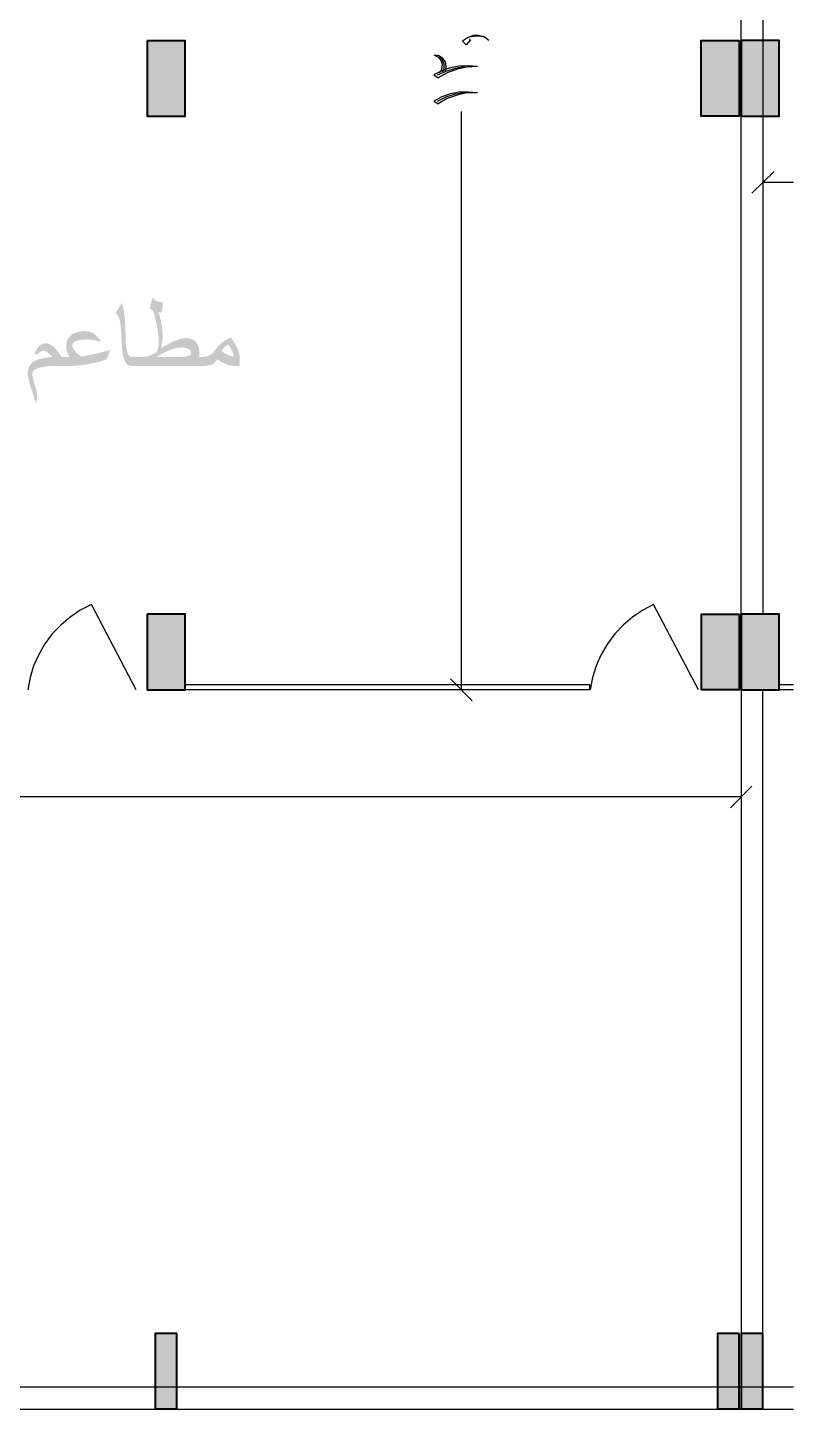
# Model space of a CAD drawing. Header units: metres. Extents: x -24.2 to 51.5, y -28.6 to 30.1.
# Drawn here: x 44.42 to 51.5, y -0.2 to 12.57 of the extents above; entities that cross this region are included whole.
import ezdxf

# ---------------------------------------------------------------- set-up
doc = ezdxf.new("R2010")
doc.units = ezdxf.units.M
for name, color, linetype in [('UF-BLACK', 250, 'Continuous'), ('UF-CYAN', 4, 'Continuous'), ('UF-DIMS', 250, 'Continuous'), ('UF-RED', 1, 'Continuous'), ('UF-SOLID-BLACK', 250, 'Continuous'), ('UF-TEXT-PDF', 6, 'Continuous')]:
    doc.layers.add(name, color=color, linetype=linetype)

msp = doc.modelspace()

# ---------------------------------------------------------------- hatches: boundary and pattern name
at = {"layer": 'UF-SOLID-BLACK', "true_color": 0x000000}
h = msp.add_hatch(color=250, dxfattribs=at)
h.dxf.hatch_style = 1
h.paths.add_polyline_path([(45.524, 11.751), (45.524, 12.453), (45.878, 12.453), (45.878, 11.751)])
h = msp.add_hatch(color=250, dxfattribs=at)
h.dxf.hatch_style = 1
h.paths.add_polyline_path([(50.647, 11.751), (50.647, 12.457), (51.002, 12.457), (51.002, 11.751)])
h = msp.add_hatch(color=250, dxfattribs=at)
h.dxf.hatch_style = 1
h.paths.add_polyline_path([(51.018, 11.751), (51.018, 12.457), (51.373, 12.457), (51.373, 11.751)])
h = msp.add_hatch(color=250, dxfattribs=at)
h.dxf.hatch_style = 1
h.paths.add_polyline_path([(45.524, 6.449), (45.524, 7.154), (45.878, 7.154), (45.878, 6.449)])
h = msp.add_hatch(color=250, dxfattribs=at)
h.dxf.hatch_style = 1
h.paths.add_polyline_path([(50.651, 6.449), (50.651, 7.154), (51.002, 7.154), (51.002, 6.449)])
h = msp.add_hatch(color=250, dxfattribs=at)
h.dxf.hatch_style = 1
h.paths.add_polyline_path([(51.018, 6.449), (51.018, 7.154), (51.373, 7.154), (51.373, 6.449)])
h = msp.add_hatch(color=250, dxfattribs=at)
h.dxf.hatch_style = 1
h.paths.add_polyline_path([(45.599, -0.198), (45.599, 0.504), (45.803, 0.504), (45.803, -0.198)])
h = msp.add_hatch(color=250, dxfattribs=at)
h.dxf.hatch_style = 1
h.paths.add_polyline_path([(50.798, -0.198), (50.798, 0.504), (51.002, 0.504), (51.002, -0.198)])
h = msp.add_hatch(color=250, dxfattribs=at)
h.dxf.hatch_style = 1
h.paths.add_polyline_path([(51.018, -0.198), (51.018, 0.504), (51.221, 0.504), (51.221, -0.198)])
at = {"layer": 'UF-TEXT-PDF', "true_color": 0xff00ff}
for points in [[(45.448, 9.444), (45.381, 9.444), (45.372, 9.444), (45.364, 9.446), (45.356, 9.448), (45.348, 9.452), (45.341, 9.457), (45.335, 9.463), (45.329, 9.47), (45.325, 9.476), (45.321, 9.483), (45.318, 9.49), (45.314, 9.498), (45.311, 9.507), (45.308, 9.517), (45.306, 9.527), (45.303, 9.538), (45.302, 9.546), (45.3, 9.554), (45.299, 9.562), (45.298, 9.57), (45.297, 9.579), (45.295, 9.588), (45.294, 9.598), (45.293, 9.608), (45.292, 9.618), (45.291, 9.628), (45.29, 9.638), (45.29, 9.649), (45.289, 9.658), (45.289, 9.667), (45.288, 9.676), (45.288, 9.686), (45.287, 9.695), (45.287, 9.704), (45.286, 9.713), (45.286, 9.722), (45.285, 9.732), (45.285, 9.741), (45.284, 9.75), (45.284, 9.76), (45.283, 9.772), (45.282, 9.784), (45.281, 9.795), (45.281, 9.805), (45.28, 9.814), (45.279, 9.823), (45.278, 9.832), (45.277, 9.839), (45.276, 9.846), (45.274, 9.855), (45.272, 9.864), (45.27, 9.873), (45.267, 9.88), (45.265, 9.887), (45.262, 9.894), (45.258, 9.901), (45.254, 9.908), (45.249, 9.915), (45.244, 9.922), (45.239, 9.928), (45.233, 9.934), (45.292, 10.026), (45.294, 10.018), (45.297, 10.01), (45.299, 10.001), (45.301, 9.992), (45.303, 9.983), (45.305, 9.973), (45.307, 9.964), (45.309, 9.954), (45.311, 9.944), (45.313, 9.933), (45.314, 9.923), (45.315, 9.912), (45.317, 9.901), (45.318, 9.89), (45.318, 9.885), (45.319, 9.88), (45.319, 9.875), (45.319, 9.869), (45.32, 9.863), (45.32, 9.856), (45.321, 9.849), (45.321, 9.842), (45.321, 9.833), (45.322, 9.825), (45.322, 9.816), (45.323, 9.806), (45.323, 9.796), (45.323, 9.786), (45.324, 9.775), (45.324, 9.763), (45.325, 9.752), (45.325, 9.739), (45.325, 9.726), (45.326, 9.713), (45.326, 9.699), (45.327, 9.685), (45.327, 9.67), (45.327, 9.655), (45.329, 9.641), (45.33, 9.629), (45.332, 9.617), (45.334, 9.605), (45.336, 9.595), (45.338, 9.586), (45.34, 9.577), (45.342, 9.569), (45.345, 9.562), (45.347, 9.556), (45.349, 9.551), (45.352, 9.547), (45.359, 9.538), (45.366, 9.532), (45.374, 9.528), (45.381, 9.527), (45.448, 9.527)], [(45.185, 9.592), (45.152, 9.506), (45.144, 9.503), (45.136, 9.5), (45.127, 9.497), (45.119, 9.494), (45.11, 9.492), (45.102, 9.489), (45.093, 9.486), (45.084, 9.484), (45.074, 9.481), (45.065, 9.479), (45.056, 9.477), (45.046, 9.474), (45.036, 9.472), (45.026, 9.47), (45.016, 9.468), (45.006, 9.465), (44.996, 9.463), (44.985, 9.461), (44.975, 9.459), (44.965, 9.458), (44.954, 9.456), (44.944, 9.454), (44.934, 9.453), (44.924, 9.451), (44.914, 9.45), (44.904, 9.449), (44.894, 9.448), (44.885, 9.447), (44.875, 9.446), (44.866, 9.446), (44.856, 9.445), (44.847, 9.444), (44.838, 9.444), (44.829, 9.444), (44.82, 9.444), (44.811, 9.444), (44.692, 9.444), (44.692, 9.527), (44.807, 9.527), (44.802, 9.534), (44.798, 9.542), (44.794, 9.55), (44.791, 9.559), (44.787, 9.568), (44.784, 9.577), (44.782, 9.587), (44.78, 9.596), (44.778, 9.605), (44.777, 9.614), (44.776, 9.623), (44.776, 9.632), (44.776, 9.642), (44.777, 9.651), (44.779, 9.659), (44.781, 9.668), (44.784, 9.676), (44.787, 9.684), (44.792, 9.692), (44.797, 9.699), (44.802, 9.707), (44.808, 9.714), (44.815, 9.72), (44.823, 9.727), (44.83, 9.732), (44.837, 9.737), (44.844, 9.741), (44.852, 9.746), (44.86, 9.749), (44.868, 9.753), (44.876, 9.755), (44.885, 9.758), (44.894, 9.76), (44.904, 9.762), (44.913, 9.763), (44.923, 9.764), (44.933, 9.765), (44.944, 9.765), (44.954, 9.765), (44.964, 9.764), (44.974, 9.763), (44.984, 9.761), (44.993, 9.759), (45.002, 9.756), (45.01, 9.753), (45.018, 9.75), (45.026, 9.746), (45.033, 9.741), (45.04, 9.736), (45.044, 9.733), (45.049, 9.729), (45.054, 9.725), (45.059, 9.719), (45.065, 9.712), (45.072, 9.705), (45.079, 9.697), (45.087, 9.688), (45.095, 9.678), (45.086, 9.67), (45.077, 9.672), (45.068, 9.674), (45.059, 9.677), (45.051, 9.678), (45.043, 9.68), (45.035, 9.682), (45.027, 9.683), (45.018, 9.685), (45.009, 9.686), (45, 9.687), (44.991, 9.687), (44.982, 9.688), (44.973, 9.688), (44.961, 9.688), (44.95, 9.687), (44.939, 9.687), (44.929, 9.686), (44.919, 9.685), (44.909, 9.683), (44.9, 9.682), (44.892, 9.68), (44.884, 9.678), (44.877, 9.676), (44.869, 9.673), (44.86, 9.669), (44.851, 9.664), (44.844, 9.659), (44.839, 9.654), (44.835, 9.648), (44.833, 9.641), (44.832, 9.635), (44.833, 9.627), (44.835, 9.619), (44.838, 9.61), (44.843, 9.601), (44.848, 9.592), (44.856, 9.583), (44.861, 9.576), (44.867, 9.57), (44.873, 9.564), (44.879, 9.558), (44.886, 9.552), (44.893, 9.547), (44.901, 9.542), (44.908, 9.536), (44.916, 9.531), (44.927, 9.533), (44.938, 9.535), (44.949, 9.536), (44.959, 9.538), (44.969, 9.54), (44.978, 9.541), (44.988, 9.543), (44.997, 9.545), (45.005, 9.546), (45.014, 9.548), (45.022, 9.55), (45.03, 9.551), (45.037, 9.553), (45.045, 9.554), (45.052, 9.556), (45.059, 9.558), (45.066, 9.56), (45.074, 9.562), (45.083, 9.564), (45.091, 9.566), (45.1, 9.568), (45.11, 9.571), (45.119, 9.573), (45.129, 9.576), (45.14, 9.579), (45.151, 9.582), (45.162, 9.585), (45.173, 9.589)], [(44.733, 9.444), (44.677, 9.444), (44.665, 9.443), (44.654, 9.443), (44.644, 9.443), (44.633, 9.442), (44.623, 9.442), (44.612, 9.441), (44.602, 9.44), (44.593, 9.439), (44.583, 9.437), (44.574, 9.436), (44.565, 9.434), (44.556, 9.433), (44.547, 9.431), (44.538, 9.429), (44.525, 9.425), (44.514, 9.421), (44.503, 9.417), (44.494, 9.413), (44.486, 9.408), (44.479, 9.404), (44.473, 9.398), (44.469, 9.393), (44.466, 9.387), (44.464, 9.381), (44.463, 9.375), (44.464, 9.366), (44.464, 9.357), (44.465, 9.347), (44.467, 9.338), (44.469, 9.328), (44.471, 9.318), (44.474, 9.308), (44.477, 9.299), (44.48, 9.29), (44.482, 9.281), (44.485, 9.272), (44.488, 9.263), (44.491, 9.254), (44.493, 9.244), (44.496, 9.235), (44.499, 9.225), (44.502, 9.215), (44.504, 9.205), (44.505, 9.195), (44.506, 9.186), (44.507, 9.177), (44.507, 9.168), (44.507, 9.159), (44.507, 9.151), (44.506, 9.143), (44.505, 9.135), (44.503, 9.127), (44.501, 9.118), (44.498, 9.108), (44.495, 9.096), (44.493, 9.105), (44.49, 9.114), (44.487, 9.123), (44.484, 9.132), (44.482, 9.14), (44.479, 9.149), (44.476, 9.158), (44.474, 9.167), (44.471, 9.176), (44.467, 9.188), (44.464, 9.2), (44.46, 9.211), (44.457, 9.222), (44.454, 9.232), (44.451, 9.242), (44.448, 9.251), (44.446, 9.26), (44.443, 9.268), (44.441, 9.276), (44.439, 9.283), (44.437, 9.29), (44.433, 9.304), (44.43, 9.317), (44.427, 9.329), (44.424, 9.339), (44.422, 9.347), (44.421, 9.354), (44.42, 9.359), (44.42, 9.363), (44.42, 9.374), (44.421, 9.385), (44.422, 9.394), (44.423, 9.404), (44.425, 9.413), (44.428, 9.421), (44.43, 9.429), (44.434, 9.437), (44.437, 9.444), (44.441, 9.451), (44.446, 9.457), (44.451, 9.463), (44.457, 9.469), (44.463, 9.475), (44.47, 9.48), (44.478, 9.486), (44.486, 9.49), (44.495, 9.495), (44.504, 9.499), (44.514, 9.502), (44.524, 9.506), (44.531, 9.507), (44.538, 9.509), (44.546, 9.511), (44.554, 9.513), (44.563, 9.514), (44.572, 9.516), (44.581, 9.518), (44.592, 9.519), (44.602, 9.521), (44.614, 9.522), (44.625, 9.524), (44.638, 9.525), (44.65, 9.527), (44.641, 9.536), (44.633, 9.544), (44.626, 9.551), (44.62, 9.556), (44.616, 9.56), (44.613, 9.563), (44.605, 9.569), (44.597, 9.573), (44.589, 9.577), (44.581, 9.58), (44.572, 9.581), (44.564, 9.582), (44.556, 9.581), (44.549, 9.58), (44.541, 9.577), (44.534, 9.572), (44.528, 9.568), (44.521, 9.562), (44.514, 9.555), (44.506, 9.547), (44.484, 9.56), (44.489, 9.57), (44.493, 9.579), (44.497, 9.588), (44.502, 9.596), (44.507, 9.604), (44.512, 9.611), (44.517, 9.617), (44.524, 9.625), (44.531, 9.631), (44.538, 9.637), (44.546, 9.642), (44.554, 9.645), (44.562, 9.649), (44.57, 9.651), (44.579, 9.652), (44.588, 9.652), (44.596, 9.652), (44.605, 9.651), (44.613, 9.648), (44.622, 9.645), (44.63, 9.641), (44.639, 9.636), (44.647, 9.631), (44.653, 9.626), (44.659, 9.621), (44.665, 9.615), (44.672, 9.609), (44.678, 9.602), (44.684, 9.595), (44.69, 9.588), (44.697, 9.58), (44.7, 9.575), (44.705, 9.569), (44.709, 9.562), (44.715, 9.555), (44.72, 9.546), (44.727, 9.537), (44.733, 9.527)]]:
    msp.add_hatch(color=6, dxfattribs=at).paths.add_polyline_path(points)
h = msp.add_hatch(color=6, dxfattribs=at)
h.paths.add_polyline_path([(46.007, 9.444), (45.405, 9.444), (45.405, 9.527), (45.478, 9.527), (45.488, 9.527), (45.497, 9.528), (45.505, 9.529), (45.514, 9.53), (45.522, 9.531), (45.531, 9.533), (45.539, 9.536), (45.546, 9.538), (45.554, 9.541), (45.561, 9.544), (45.569, 9.548), (45.578, 9.552), (45.586, 9.556), (45.595, 9.561), (45.603, 9.566), (45.612, 9.571), (45.616, 9.58), (45.619, 9.588), (45.621, 9.597), (45.624, 9.607), (45.626, 9.616), (45.628, 9.626), (45.63, 9.635), (45.631, 9.644), (45.631, 9.654), (45.631, 9.663), (45.631, 9.671), (45.631, 9.68), (45.631, 9.689), (45.63, 9.698), (45.63, 9.707), (45.629, 9.716), (45.628, 9.726), (45.627, 9.735), (45.626, 9.745), (45.625, 9.755), (45.623, 9.765), (45.622, 9.775), (45.621, 9.783), (45.619, 9.792), (45.617, 9.8), (45.616, 9.81), (45.614, 9.819), (45.612, 9.828), (45.61, 9.838), (45.608, 9.848), (45.605, 9.859), (45.603, 9.869), (45.6, 9.88), (45.598, 9.888), (45.596, 9.897), (45.594, 9.906), (45.592, 9.915), (45.589, 9.925), (45.586, 9.935), (45.583, 9.946), (45.58, 9.957), (45.551, 9.972), (45.552, 9.981), (45.553, 9.99), (45.555, 10), (45.557, 10.009), (45.559, 10.018), (45.561, 10.027), (45.563, 10.036), (45.565, 10.044), (45.568, 10.053), (45.571, 10.062), (45.575, 10.07), (45.578, 10.078), (45.582, 10.071), (45.586, 10.065), (45.591, 10.058), (45.597, 10.053), (45.605, 10.048), (45.613, 10.044), (45.621, 10.04), (45.63, 10.038), (45.639, 10.035), (45.649, 10.033), (45.659, 10.031), (45.671, 10.03), (45.669, 10.017), (45.668, 10.005), (45.667, 9.995), (45.666, 9.986), (45.665, 9.978), (45.664, 9.972), (45.663, 9.968), (45.662, 9.961), (45.66, 9.953), (45.657, 9.944), (45.654, 9.935), (45.651, 9.936), (45.645, 9.937), (45.637, 9.94), (45.63, 9.941), (45.633, 9.932), (45.636, 9.923), (45.638, 9.913), (45.641, 9.904), (45.643, 9.895), (45.646, 9.885), (45.648, 9.875), (45.65, 9.866), (45.652, 9.856), (45.654, 9.847), (45.656, 9.837), (45.658, 9.827), (45.66, 9.816), (45.662, 9.804), (45.663, 9.794), (45.665, 9.783), (45.666, 9.773), (45.667, 9.763), (45.668, 9.754), (45.668, 9.745), (45.669, 9.737), (45.669, 9.728), (45.669, 9.72), (45.668, 9.711), (45.668, 9.702), (45.667, 9.693), (45.666, 9.683), (45.665, 9.673), (45.664, 9.663), (45.662, 9.653), (45.661, 9.647), (45.659, 9.639), (45.658, 9.63), (45.656, 9.619), (45.653, 9.608), (45.666, 9.615), (45.678, 9.622), (45.689, 9.628), (45.699, 9.634), (45.709, 9.639), (45.718, 9.644), (45.726, 9.649), (45.733, 9.653), (45.74, 9.656), (45.746, 9.66), (45.752, 9.662), (45.756, 9.665), (45.76, 9.667), (45.771, 9.672), (45.781, 9.676), (45.792, 9.68), (45.802, 9.684), (45.812, 9.687), (45.821, 9.69), (45.83, 9.693), (45.84, 9.695), (45.848, 9.697), (45.857, 9.698), (45.865, 9.699), (45.873, 9.7), (45.881, 9.7), (45.892, 9.7), (45.902, 9.699), (45.912, 9.698), (45.921, 9.696), (45.929, 9.694), (45.938, 9.691), (45.945, 9.687), (45.953, 9.683), (45.96, 9.679), (45.966, 9.674), (45.972, 9.668), (45.978, 9.662), (45.983, 9.656), (45.987, 9.649), (45.991, 9.641), (45.995, 9.634), (45.998, 9.625), (46.001, 9.616), (46.003, 9.607), (46.005, 9.597), (46.006, 9.587), (46.007, 9.576), (46.007, 9.564)])
h.paths.add_polyline_path([(45.931, 9.563), (45.93, 9.573), (45.927, 9.581), (45.922, 9.589), (45.915, 9.595), (45.906, 9.601), (45.9, 9.604), (45.893, 9.606), (45.885, 9.608), (45.876, 9.61), (45.867, 9.612), (45.857, 9.613), (45.846, 9.613), (45.835, 9.613), (45.827, 9.613), (45.819, 9.613), (45.81, 9.612), (45.802, 9.61), (45.793, 9.609), (45.784, 9.607), (45.774, 9.604), (45.764, 9.601), (45.754, 9.598), (45.746, 9.595), (45.738, 9.592), (45.729, 9.589), (45.72, 9.585), (45.712, 9.581), (45.703, 9.577), (45.694, 9.573), (45.685, 9.568), (45.675, 9.563), (45.668, 9.559), (45.66, 9.555), (45.652, 9.551), (45.644, 9.546), (45.636, 9.541), (45.628, 9.537), (45.62, 9.532), (45.611, 9.527), (45.819, 9.527), (45.834, 9.527), (45.849, 9.527), (45.862, 9.528), (45.874, 9.53), (45.885, 9.531), (45.895, 9.533), (45.903, 9.536), (45.911, 9.539), (45.917, 9.542), (45.922, 9.545), (45.926, 9.549), (45.929, 9.554), (45.931, 9.558)])
h = msp.add_hatch(color=6, dxfattribs=at)
h.paths.add_polyline_path([(46.38, 9.444), (46.331, 9.444), (46.323, 9.444), (46.314, 9.444), (46.306, 9.446), (46.297, 9.447), (46.288, 9.449), (46.278, 9.452), (46.269, 9.454), (46.259, 9.458), (46.25, 9.461), (46.241, 9.465), (46.232, 9.469), (46.224, 9.473), (46.215, 9.478), (46.207, 9.482), (46.199, 9.487), (46.192, 9.492), (46.184, 9.498), (46.177, 9.504), (46.17, 9.495), (46.163, 9.488), (46.156, 9.481), (46.149, 9.475), (46.142, 9.469), (46.135, 9.465), (46.128, 9.46), (46.121, 9.457), (46.114, 9.454), (46.107, 9.451), (46.099, 9.449), (46.09, 9.448), (46.08, 9.446), (46.07, 9.445), (46.06, 9.444), (46.049, 9.444), (46.037, 9.444), (45.962, 9.444), (45.962, 9.527), (46.035, 9.527), (46.045, 9.527), (46.054, 9.528), (46.063, 9.529), (46.072, 9.531), (46.08, 9.533), (46.089, 9.536), (46.097, 9.54), (46.105, 9.544), (46.112, 9.548), (46.12, 9.554), (46.127, 9.559), (46.134, 9.566), (46.141, 9.573), (46.147, 9.58), (46.154, 9.588), (46.16, 9.597), (46.165, 9.604), (46.171, 9.612), (46.177, 9.619), (46.183, 9.626), (46.189, 9.633), (46.196, 9.639), (46.203, 9.646), (46.209, 9.652), (46.217, 9.658), (46.224, 9.664), (46.232, 9.67), (46.241, 9.676), (46.25, 9.682), (46.259, 9.688), (46.268, 9.692), (46.277, 9.696), (46.285, 9.7), (46.294, 9.703), (46.302, 9.705), (46.308, 9.696), (46.313, 9.687), (46.319, 9.678), (46.324, 9.67), (46.329, 9.661), (46.334, 9.653), (46.338, 9.645), (46.343, 9.637), (46.347, 9.63), (46.351, 9.622), (46.354, 9.615), (46.359, 9.604), (46.364, 9.594), (46.368, 9.584), (46.371, 9.575), (46.374, 9.566), (46.376, 9.557), (46.378, 9.549), (46.379, 9.541), (46.38, 9.534), (46.38, 9.527)])
h.paths.add_polyline_path([(46.326, 9.537), (46.323, 9.547), (46.321, 9.556), (46.318, 9.565), (46.314, 9.574), (46.311, 9.583), (46.306, 9.592), (46.303, 9.599), (46.298, 9.607), (46.294, 9.615), (46.289, 9.622), (46.283, 9.63), (46.277, 9.638), (46.269, 9.635), (46.26, 9.632), (46.253, 9.628), (46.245, 9.623), (46.239, 9.617), (46.234, 9.612), (46.23, 9.606), (46.225, 9.6), (46.22, 9.592), (46.214, 9.583), (46.22, 9.577), (46.227, 9.571), (46.235, 9.565), (46.243, 9.56), (46.252, 9.554), (46.262, 9.549), (46.271, 9.545), (46.28, 9.542), (46.288, 9.539), (46.297, 9.536), (46.305, 9.534), (46.313, 9.532), (46.321, 9.531)])

# ---------------------------------------------------------------- linework, layer by layer
at = {"layer": 'UF-BLACK', "lineweight": 25, "true_color": 0x000000}
for p, q in [((51.018, 7.15), (51.018, 18.103)), ((51.321, 11.241), (51.117, 11.042)), ((51.217, 11.141), (51.5, 11.141))]:
    msp.add_line(p, q, dxfattribs=at)
for points in [[(51.217, 18.103), (51.217, 12.453), (51.217, 11.751), (51.217, 7.15)], [(48.578, 12.21), (48.494, 12.218), (48.41, 12.214), (48.33, 12.198), (48.251, 12.17), (48.175, 12.134), (48.215, 12.106)], [(48.578, 11.967), (48.494, 11.975), (48.41, 11.975), (48.33, 11.959), (48.251, 11.931), (48.175, 11.891), (48.215, 11.867)]]:
    msp.add_lwpolyline(points, dxfattribs=at)
at = {"layer": 'UF-CYAN', "lineweight": 25, "true_color": 0x00ffff}
for p, q in [((45.424, 6.449), (45.009, 7.238)), ((50.623, 6.449), (50.208, 7.238)), ((49.618, 6.449), (49.618, 6.5)), ((51.018, 6.449), (51.018, 0.5)), ((51.217, 0.5), (51.217, 6.449)), ((51.5, 0.002), (35.261, 0.002)), ((51.5, -0.202), (35.261, -0.202))]:
    msp.add_line(p, q, dxfattribs=at)
for points in [[(45.009, 7.238), (44.906, 7.186), (44.814, 7.122), (44.726, 7.047), (44.647, 6.967), (44.579, 6.875), (44.523, 6.776), (44.475, 6.672), (44.443, 6.564), (44.423, 6.449)], [(50.208, 7.238), (50.109, 7.186), (50.013, 7.122), (49.925, 7.047), (49.85, 6.967), (49.782, 6.875), (49.722, 6.776), (49.678, 6.672), (49.642, 6.564), (49.622, 6.449)], [(49.618, 6.449), (45.875, 6.449), (45.875, 6.5), (49.614, 6.5)], [(51.5, 6.449), (51.369, 6.449), (51.369, 6.5), (51.5, 6.5)]]:
    msp.add_lwpolyline(points, dxfattribs=at)
at = {"layer": 'UF-DIMS', "lineweight": 25, "true_color": 0x000000}
for p, q in [((48.43, 6.449), (48.43, 11.795)), ((48.33, 6.552), (48.53, 6.349)), ((50.918, 5.36), (51.117, 5.56)), ((51.018, 5.46), (38.742, 5.46))]:
    msp.add_line(p, q, dxfattribs=at)
for points in [[(48.685, 12.453), (48.641, 12.485), (48.59, 12.497), (48.538, 12.497), (48.486, 12.477), (48.442, 12.445)], [(48.506, 12.465), (48.514, 12.457), (48.474, 12.413), (48.442, 12.445)], [(48.685, 12.453), (48.645, 12.481), (48.602, 12.493), (48.554, 12.493), (48.506, 12.481)], [(48.283, 12.17), (48.291, 12.21), (48.283, 12.254), (48.259, 12.286), (48.223, 12.309), (48.179, 12.317)], [(48.231, 12.154), (48.251, 12.19), (48.255, 12.23), (48.243, 12.266), (48.215, 12.298), (48.179, 12.317)], [(48.259, 12.162), (48.271, 12.198), (48.271, 12.234), (48.255, 12.27), (48.227, 12.298)], [(48.462, 12.21), (48.374, 12.194), (48.287, 12.166), (48.207, 12.13)], [(48.578, 12.21), (48.482, 12.206), (48.39, 12.186), (48.299, 12.154), (48.215, 12.106)], [(48.462, 11.967), (48.374, 11.955), (48.287, 11.927), (48.207, 11.887)], [(48.578, 11.967), (48.482, 11.967), (48.39, 11.947), (48.299, 11.915), (48.215, 11.867)]]:
    msp.add_lwpolyline(points, dxfattribs=at)
at = {"layer": 'UF-RED', "lineweight": 40, "true_color": 0xff0000}
for points in [[(45.524, 12.449), (45.524, 11.751), (45.875, 11.751), (45.875, 12.449)], [(50.998, 12.453), (50.998, 11.751), (50.647, 11.751), (50.647, 12.453)], [(51.018, 12.453), (51.018, 11.751), (51.369, 11.751), (51.369, 12.453)], [(45.524, 7.15), (45.524, 6.449), (45.875, 6.449), (45.875, 7.15)], [(50.998, 7.15), (50.998, 6.449), (50.651, 6.449), (50.651, 7.15)], [(51.018, 7.15), (51.018, 6.449), (51.369, 6.449), (51.369, 7.15)], [(45.799, 0.5), (45.599, 0.5), (45.599, -0.198), (45.799, -0.198)], [(50.998, 0.5), (50.798, 0.5), (50.798, -0.198), (50.998, -0.198)], [(51.217, 0.5), (51.018, 0.5), (51.018, -0.198), (51.217, -0.198)]]:
    msp.add_lwpolyline(points, close=True, dxfattribs=at)

doc.saveas('drawing.dxf')
